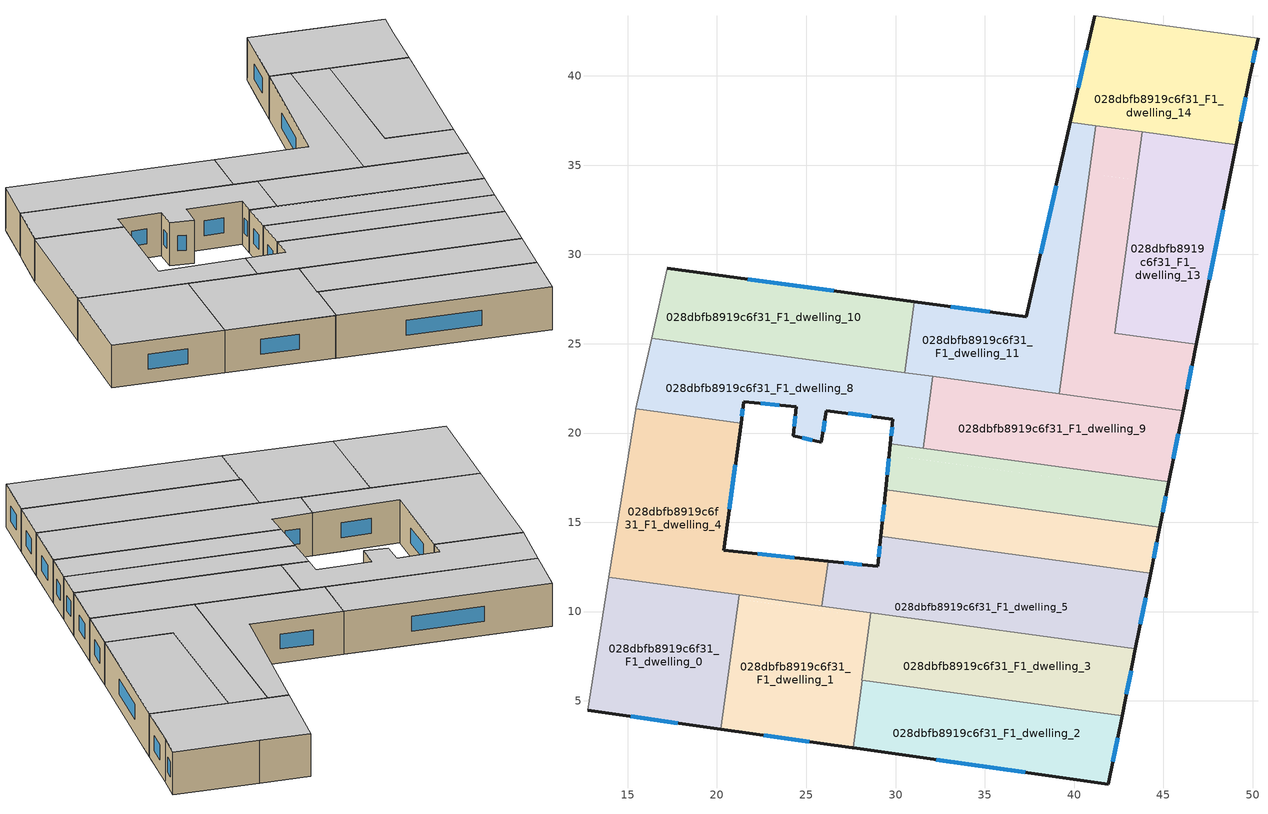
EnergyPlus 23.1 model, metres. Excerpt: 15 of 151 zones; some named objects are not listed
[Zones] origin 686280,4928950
028dbfb8919c6f31_F1_dwelling_0
 floor to 028dbfb8919c6f31_F0_dwelling_0 (EU_floor_Construction): 21.21,10.69 20.22,3.41 12.75,4.47 13.9,11.69 z3
 floor to 028dbfb8919c6f31_F0_dwelling_4 (EU_floor_Construction): 21.25,10.93 21.22,10.69 13.9,11.69 13.94,11.93 z3
 wall outside (EU_wall_Construction): 12.75,4.47 20.22,3.41 z3:6
 wall to 028dbfb8919c6f31_F1_dwelling_1 (EU_wall_Construction): 20.22,3.41 21.25,10.93 z3:6
 wall adiabatic (EU_wall_Construction): 13.94,11.93 12.75,4.47 z3:6
 wall to 028dbfb8919c6f31_F1_dwelling_4 (EU_wall_Construction): 21.25,10.93 13.94,11.93 z3:6
 window (EU_Window_Construction): 15.18,4.13 17.79,3.76 z3.98:5.02
 ceiling to 028dbfb8919c6f31_F2_dwelling_0 (EU_floor_Construction): 20.22,3.41 21.25,10.93 13.94,11.93 12.75,4.47 z6
028dbfb8919c6f31_F1_dwelling_1
 floor to 028dbfb8919c6f31_F0_dwelling_1 (EU_floor_Construction): 28.57,9.69 27.57,2.37 20.22,3.41 21.22,10.69 z3
 floor to 028dbfb8919c6f31_F0_dwelling_2 (EU_floor_Construction): 28.12,6.03 27.62,2.36 27.57,2.37 28.07,6.04 z3
 floor to 028dbfb8919c6f31_F0_dwelling_4 (EU_floor_Construction): 22.15,10.81 22.12,10.57 21.22,10.69 21.25,10.93 z3
 floor to 028dbfb8919c6f31_F0_dwelling_3 (EU_floor_Construction): 28.38,8.28 28.1,6.16 28.14,6.15 28.12,6.03 28.07,6.04 z3
 floor to 028dbfb8919c6f31_F0_dwelling_5 (EU_floor_Construction): 28.61,9.93 28.57,9.69 22.12,10.57 22.15,10.81 z3
 wall outside (EU_wall_Construction): 20.22,3.41 27.57,2.37 27.62,2.36 z3:6
 wall to 028dbfb8919c6f31_F1_dwelling_3 (EU_wall_Construction): 28.14,6.15 28.1,6.16 28.61,9.93 z3:6
 wall to 028dbfb8919c6f31_F1_dwelling_2 (EU_wall_Construction): 27.62,2.36 28.14,6.15 z3:6
 wall to 028dbfb8919c6f31_F1_dwelling_5 (EU_wall_Construction): 28.61,9.93 25.88,10.3 z3:6
 wall to 028dbfb8919c6f31_F1_dwelling_4 (EU_wall_Construction): 25.88,10.3 21.25,10.94 z3:6
 window (EU_Window_Construction): 22.61,3.07 25.18,2.71 z3.98:5.02
 ceiling to 028dbfb8919c6f31_F2_dwelling_1 (EU_floor_Construction): 27.62,2.36 28.14,6.15 28.1,6.16 28.61,9.93 21.25,10.93 20.22,3.41 z6
028dbfb8919c6f31_F1_dwelling_10
 floor to 028dbfb8919c6f31_F0_dwelling_10 (EU_floor_Construction): 28.79,27.66 28.25,23.7 16.34,25.32 17.22,29.23 z3
 floor to 028dbfb8919c6f31_F0_dwelling_11 (EU_floor_Construction): 31.05,27.36 30.51,23.39 28.25,23.7 28.79,27.66 z3
 wall outside (EU_wall_Construction): 31.05,27.36 17.22,29.23 z3:6
 wall to 028dbfb8919c6f31_F1_dwelling_11 (EU_wall_Construction): 30.51,23.39 31.05,27.36 z3:6
 wall adiabatic (EU_wall_Construction): 17.22,29.23 16.34,25.32 z3:6
 wall to 028dbfb8919c6f31_F1_dwelling_8 (EU_wall_Construction): 16.34,25.32 30.51,23.39 z3:6
 window (EU_Window_Construction): 26.55,27.97 21.72,28.62 z3.98:5.02
 ceiling to 028dbfb8919c6f31_F2_dwelling_10 (EU_floor_Construction): 30.51,23.39 31.05,27.36 17.22,29.23 16.34,25.32 z6
028dbfb8919c6f31_F1_dwelling_11
 floor to 028dbfb8919c6f31_F0_dwelling_11 (EU_floor_Construction): 39.84,34.66 38.16,22.34 30.51,23.39 31.05,27.36 37.33,26.5 39.2,34.75 z3
 floor to 028dbfb8919c6f31_F0_dwelling_12 (EU_floor_Construction): 40.86,34.52 39.18,22.21 38.16,22.34 39.84,34.66 z3
 floor to 028dbfb8919c6f31_F0_dwelling_14 (EU_floor_Construction): 41.22,37.21 40.86,34.52 39.2,34.75 39.8,37.41 z3
 wall outside (EU_wall_Construction): 39.8,37.41 37.33,26.5 31.05,27.36 z3:6
 wall to 028dbfb8919c6f31_F1_dwelling_12 (EU_wall_Construction): 39.18,22.21 41.22,37.21 z3:6
 wall to 028dbfb8919c6f31_F1_dwelling_14 (EU_wall_Construction): 41.22,37.21 39.8,37.41 z3:6
 wall to 028dbfb8919c6f31_F1_dwelling_9 (EU_wall_Construction): 32.1,23.17 39.18,22.21 z3:6
 wall to 028dbfb8919c6f31_F1_dwelling_8 (EU_wall_Construction): 30.5,23.39 32.1,23.17 z3:6
 window (EU_Window_Construction): 35.29,26.78 33.09,27.08 / 39,33.86 38.13,30.05 z3.98:5.02
 ceiling to 028dbfb8919c6f31_F2_dwelling_11 (EU_floor_Construction): 39.18,22.21 41.22,37.21 39.8,37.41 37.33,26.5 31.05,27.36 30.51,23.39 z6
028dbfb8919c6f31_F1_dwelling_12
 floor to 028dbfb8919c6f31_F0_dwelling_12 (EU_floor_Construction): 42.49,34.3 41.22,24.99 46.7,24.24 46.1,21.26 39.18,22.21 40.86,34.52 z3
 floor to 028dbfb8919c6f31_F0_dwelling_13 (EU_floor_Construction): 43.44,34.17 42.27,25.58 46.84,24.96 46.7,24.24 41.22,24.99 42.49,34.3 z3
 floor to 028dbfb8919c6f31_F0_dwelling_14 (EU_floor_Construction): 43.81,36.86 43.44,34.17 40.86,34.52 41.22,37.21 z3
 wall outside (EU_wall_Construction): 46.1,21.26 46.84,24.96 z3:6
 wall to 028dbfb8919c6f31_F1_dwelling_13 (EU_wall_Construction): 46.84,24.96 42.27,25.58 43.81,36.86 z3:6
 wall to 028dbfb8919c6f31_F1_dwelling_9 (EU_wall_Construction): 39.18,22.2 46.1,21.26 z3:6
 wall to 028dbfb8919c6f31_F1_dwelling_14 (EU_wall_Construction): 43.81,36.86 41.22,37.21 z3:6
 window (EU_Window_Construction): 46.35,22.46 46.6,23.76 z3.98:5.02
 ceiling to 028dbfb8919c6f31_F2_dwelling_12 (EU_floor_Construction): 46.1,21.26 46.84,24.96 42.27,25.58 43.81,36.86 41.22,37.21 39.18,22.21 z6
028dbfb8919c6f31_F1_dwelling_13
 floor to 028dbfb8919c6f31_F0_dwelling_13 (EU_floor_Construction): 48.54,33.47 46.84,24.96 42.27,25.58 43.44,34.17 z3
 floor to 028dbfb8919c6f31_F0_dwelling_14 (EU_floor_Construction): 49.07,36.14 48.54,33.47 43.44,34.17 43.81,36.86 z3
 wall outside (EU_wall_Construction): 46.84,24.96 49.07,36.14 z3:6
 wall to 028dbfb8919c6f31_F1_dwelling_14 (EU_wall_Construction): 49.07,36.14 43.81,36.86 z3:6
 window (EU_Window_Construction): 47.57,28.6 48.35,32.51 z3.98:5.02
 ceiling to 028dbfb8919c6f31_F2_dwelling_13 (EU_floor_Construction): 46.84,24.96 49.07,36.14 43.81,36.86 42.27,25.58 z6
028dbfb8919c6f31_F1_dwelling_14
 floor to 028dbfb8919c6f31_F0_dwelling_14 (EU_floor_Construction): 49.69,39.22 49.07,36.14 39.8,37.41 40.49,40.47 z3
 floor to 028dbfb8919c6f31_F0_dwelling_15 (EU_floor_Construction): 50.3,42.12 49.86,40.07 49.69,39.22 40.49,40.47 41.15,43.36 z3
 wall outside (EU_wall_Construction): 41.15,43.36 39.8,37.41 / 49.07,36.14 49.86,40.07 50.3,42.12 z3:6
 wall to 028dbfb8919c6f31_F1_dwelling_16 (EU_wall_Construction): 50.3,42.12 44.51,42.91 z3:6
 wall to 028dbfb8919c6f31_F1_dwelling_15 (EU_wall_Construction): 44.51,42.91 41.15,43.36 z3:6
 window (EU_Window_Construction): 40.71,41.43 40.24,39.35 / 50,40.74 50.16,41.45 / 49.33,37.42 49.6,38.79 z3.98:5.02
 ceiling to 028dbfb8919c6f31_F2_dwelling_14 (EU_floor_Construction): 49.07,36.14 49.86,40.07 50.3,42.12 41.15,43.36 39.8,37.41 z6
028dbfb8919c6f31_F1_dwelling_2
 floor to 028dbfb8919c6f31_F0_dwelling_2 (EU_floor_Construction): 42.67,4.05 41.93,0.33 27.62,2.36 28.12,6.03 z3
 floor to 028dbfb8919c6f31_F0_dwelling_3 (EU_floor_Construction): 42.69,4.17 42.67,4.05 28.12,6.03 28.14,6.15 z3
 wall outside (EU_wall_Construction): 27.62,2.36 41.93,0.33 42.69,4.17 z3:6
 wall to 028dbfb8919c6f31_F1_dwelling_3 (EU_wall_Construction): 42.69,4.17 28.14,6.15 z3:6
 window (EU_Window_Construction): 42.18,1.58 42.45,2.92 / 32.28,1.7 37.28,0.99 z3.98:5.02
 ceiling to 028dbfb8919c6f31_F2_dwelling_2 (EU_floor_Construction): 41.93,0.33 42.69,4.17 28.14,6.15 27.62,2.36 z6
028dbfb8919c6f31_F1_dwelling_3
 floor to 028dbfb8919c6f31_F0_dwelling_3 (EU_floor_Construction): 43.39,7.67 42.69,4.17 28.1,6.16 28.58,9.69 z3
 floor to 028dbfb8919c6f31_F0_dwelling_5 (EU_floor_Construction): 43.44,7.91 43.39,7.67 28.58,9.69 28.61,9.93 z3
 wall outside (EU_wall_Construction): 42.69,4.17 43.44,7.91 z3:6
 wall to 028dbfb8919c6f31_F1_dwelling_5 (EU_wall_Construction): 43.44,7.91 28.61,9.93 z3:6
 window (EU_Window_Construction): 42.94,5.38 43.2,6.69 z3.98:5.02
 ceiling to 028dbfb8919c6f31_F2_dwelling_3 (EU_floor_Construction): 42.69,4.17 43.44,7.91 28.61,9.93 28.1,6.16 z6
028dbfb8919c6f31_F1_dwelling_4
 floor to 028dbfb8919c6f31_F0_dwelling_4 (EU_floor_Construction): 21.11,18.82 20.38,13.42 22.48,13.21 22.15,10.81 13.94,11.93 15.17,19.63 z3
 floor to 028dbfb8919c6f31_F0_dwelling_6 (EU_floor_Construction): 26.22,12.82 26.19,12.58 24.1,12.87 24.11,12.96 24.12,13.04 z3
 floor to 028dbfb8919c6f31_F0_dwelling_8 (EU_floor_Construction): 21.35,20.55 21.11,18.82 15.17,19.63 15.44,21.31 15.45,21.35 z3
 floor to 028dbfb8919c6f31_F0_dwelling_5 (EU_floor_Construction): 26.19,12.58 25.88,10.3 22.15,10.81 22.48,13.21 24.12,13.04 24.1,12.87 z3
 wall outside (EU_wall_Construction): 26.22,12.82 20.38,13.42 21.35,20.55 z3:6
 wall to 028dbfb8919c6f31_F1_dwelling_8 (EU_wall_Construction): 21.35,20.55 15.45,21.35 z3:6
 wall to 028dbfb8919c6f31_F1_dwelling_5 (EU_wall_Construction): 25.88,10.3 26.22,12.82 z3:6
 wall adiabatic (EU_wall_Construction): 15.45,21.35 15.44,21.31 13.94,11.93 z3:6
 window (EU_Window_Construction): 20.69,15.74 21.03,18.23 / 24.32,13.02 22.28,13.23 z3.98:5.02
 ceiling to 028dbfb8919c6f31_F2_dwelling_4 (EU_floor_Construction): 25.88,10.3 26.22,12.82 20.38,13.42 21.35,20.55 15.45,21.35 15.44,21.31 13.94,11.93 z6
028dbfb8919c6f31_F1_dwelling_5
 floor to 028dbfb8919c6f31_F0_dwelling_5 (EU_floor_Construction): 43.89,10.16 43.44,7.91 25.88,10.3 26.19,12.58 z3
 floor to 028dbfb8919c6f31_F0_dwelling_6 (EU_floor_Construction): 44.29,12.14 43.91,10.26 43.91,10.24 43.89,10.16 26.19,12.58 26.22,12.82 29,12.53 29.17,14.2 z3
 wall outside (EU_wall_Construction): 43.44,7.91 44.29,12.14 / 29.17,14.21 29,12.53 26.22,12.82 z3:6
 wall to 028dbfb8919c6f31_F1_dwelling_6 (EU_wall_Construction): 44.29,12.14 29.17,14.21 z3:6
 window (EU_Window_Construction): 43.71,9.28 44.01,10.76 / 28.1,12.63 27.13,12.73 / 29.12,13.66 29.06,13.08 z3.98:5.02
 ceiling to 028dbfb8919c6f31_F2_dwelling_5 (EU_floor_Construction): 43.44,7.91 44.29,12.14 29.17,14.21 29,12.53 26.22,12.82 25.88,10.3 z6
028dbfb8919c6f31_F1_dwelling_6
 floor to 028dbfb8919c6f31_F0_dwelling_6 (EU_floor_Construction): 44.53,13.36 44.29,12.14 29.17,14.2 29.3,15.44 z3
 floor to 028dbfb8919c6f31_F0_dwelling_7 (EU_floor_Construction): 44.8,14.73 44.53,13.36 29.3,15.44 29.45,16.83 z3
 wall outside (EU_wall_Construction): 44.29,12.14 44.8,14.73 / 29.45,16.83 29.17,14.21 z3:6
 wall to 028dbfb8919c6f31_F1_dwelling_7 (EU_wall_Construction): 44.8,14.73 29.45,16.83 z3:6
 window (EU_Window_Construction): 44.45,12.98 44.63,13.89 / 29.36,15.98 29.26,15.06 z3.98:5.02
 ceiling to 028dbfb8919c6f31_F2_dwelling_6 (EU_floor_Construction): 44.29,12.14 44.8,14.73 29.45,16.83 29.17,14.21 z6
028dbfb8919c6f31_F1_dwelling_7
 floor to 028dbfb8919c6f31_F0_dwelling_7 (EU_floor_Construction): 45.18,16.64 44.8,14.73 29.45,16.83 29.65,18.76 z3
 floor to 028dbfb8919c6f31_F0_dwelling_8 (EU_floor_Construction): 31.46,19.17 31.38,18.53 29.65,18.76 29.71,19.4 z3
 floor to 028dbfb8919c6f31_F0_dwelling_9 (EU_floor_Construction): 45.31,17.28 45.18,16.64 31.38,18.53 31.46,19.17 z3
 wall outside (EU_wall_Construction): 44.8,14.73 45.31,17.28 / 29.71,19.4 29.45,16.83 z3:6
 wall to 028dbfb8919c6f31_F1_dwelling_9 (EU_wall_Construction): 45.31,17.28 31.55,19.15 z3:6
 wall to 028dbfb8919c6f31_F1_dwelling_8 (EU_wall_Construction): 31.55,19.15 29.71,19.4 z3:6
 window (EU_Window_Construction): 44.97,15.56 45.14,16.45 / 29.63,18.57 29.53,17.67 z3.98:5.02
 ceiling to 028dbfb8919c6f31_F2_dwelling_7 (EU_floor_Construction): 44.8,14.73 45.31,17.28 29.71,19.4 29.45,16.83 z6
028dbfb8919c6f31_F1_dwelling_8
 floor to 028dbfb8919c6f31_F0_dwelling_8 (EU_floor_Construction): 31.93,22.58 31.46,19.17 29.71,19.4 29.86,20.78 26.13,21.25 25.85,19.48 24.28,19.84 24.45,21.47 21.51,21.74 21.35,20.55 15.45,21.35 16.21,24.73 z3
 floor to 028dbfb8919c6f31_F0_dwelling_10 (EU_floor_Construction): 28.25,23.7 28.16,23.1 16.21,24.73 16.34,25.32 z3
 floor to 028dbfb8919c6f31_F0_dwelling_9 (EU_floor_Construction): 32.02,22.57 31.55,19.15 31.46,19.17 31.93,22.58 z3
 floor to 028dbfb8919c6f31_F0_dwelling_11 (EU_floor_Construction): 32.1,23.17 32.02,22.57 28.16,23.1 28.25,23.7 z3
 wall outside (EU_wall_Construction): 21.35,20.55 21.51,21.74 24.45,21.47 24.28,19.84 25.85,19.48 26.13,21.25 29.86,20.78 29.71,19.4 z3:6
 wall adiabatic (EU_wall_Construction): 16.34,25.32 15.45,21.35 z3:6
 wall to 028dbfb8919c6f31_F1_dwelling_9 (EU_wall_Construction): 31.55,19.15 32.1,23.17 z3:6
 window (EU_Window_Construction): 29.81,20.34 29.76,19.85 / 27.34,21.1 28.65,20.94 / 25.94,20.06 26.04,20.68 / 24.79,19.73 25.34,19.6 / 24.39,20.94 24.34,20.37 / 22.47,21.66 23.49,21.56 / 21.4,20.94 21.46,21.35 z3.98:5.02
 ceiling to 028dbfb8919c6f31_F2_dwelling_8 (EU_floor_Construction): 31.55,19.15 32.1,23.17 16.34,25.32 15.45,21.35 21.35,20.55 21.51,21.74 24.45,21.47 24.28,19.84 25.85,19.48 26.13,21.25 29.86,20.78 29.71,19.4 z6
028dbfb8919c6f31_F1_dwelling_9
 floor adiabatic (EU_floor_Construction): 46.1,21.26 45.31,17.28 31.55,19.15 32.1,23.17 z3
 wall outside (EU_wall_Construction): 45.31,17.28 46.1,21.26 z3:6
 window (EU_Window_Construction): 45.57,18.57 45.85,19.96 z3.98:5.02
 ceiling to 028dbfb8919c6f31_F2_dwelling_9 (EU_floor_Construction): 45.31,17.28 46.1,21.26 32.1,23.17 31.55,19.15 z6
[Building]
EU S2 Campaign: North Axis=0; Terrain=City; Solar Distribution=FullExterior
[Site:Location]
Bologna: Latitude=44.5; Longitude=11.25; Time Zone=1; Elevation=37
[SizingPeriod:WeatherFileDays]
AnnualSizingPeriod: Begin Month=1; Begin Day of Month=1; End Month=12; End Day of Month=31; Day of Week for Start Day=Monday; Use Weather File Daylight Saving Period=No; Use Weather File Rain and Snow Indicators=No
[MATERIAL]
EU_InternalMass_Material: Roughness=MediumRough; Thickness=0.1; Conductivity=1; Density=1800; Specific Heat=900; Thermal Absorptance=0.9; Solar Absorptance=0.7; Visible Absorptance=0.7
[MATERIAL:NOMASS] Roughness=MediumRough; Thermal Absorptance=0.9; Solar Absorptance=0.7; Visible Absorptance=0.7
Name | Thermal Resistance
EU_wall_NoMass | 0.905828
EU_floor_NoMass | 0.67114
[WINDOWMATERIAL:SIMPLEGLAZINGSYSTEM]
EU_Window_SimpleGlazing: UFactor=4.52486; Solar Heat Gain Coefficient=0.85; Visible Transmittance=0.85
[CONSTRUCTION]
EU_wall_Construction: EU_wall_NoMass
EU_floor_Construction: EU_floor_NoMass
EU_Window_Construction: EU_Window_SimpleGlazing
EU_InternalMass_Construction: EU_InternalMass_Material
[ZONE] Type=1; Multiplier=1; Ceiling Height=autocalculate; Floor Area=autocalculate; Part of Total Floor Area=Yes
Name | Volume
028dbfb8919c6f31_F1_dwelling_0 | 169.523
028dbfb8919c6f31_F1_dwelling_1 | 170.09
028dbfb8919c6f31_F1_dwelling_10 | 169.51
028dbfb8919c6f31_F1_dwelling_11; 028dbfb8919c6f31_F1_dwelling_12 | 169.49
028dbfb8919c6f31_F1_dwelling_13 | 169.494
028dbfb8919c6f31_F1_dwelling_14 | 169.491
028dbfb8919c6f31_F1_dwelling_2 | 168.86
028dbfb8919c6f31_F1_dwelling_3 | 169.516
028dbfb8919c6f31_F1_dwelling_4 | 216.656
028dbfb8919c6f31_F1_dwelling_5 | 216.641
028dbfb8919c6f31_F1_dwelling_6 | 121.677
028dbfb8919c6f31_F1_dwelling_7 | 121.214
028dbfb8919c6f31_F1_dwelling_8 | 170.391
028dbfb8919c6f31_F1_dwelling_9 | 170.394
[INTERNALMASS] Construction=EU_InternalMass_Construction
Name | Zone or ZoneList | Surface Area
028dbfb8919c6f31_F1_dwelling_0_EU_InternalMass | 028dbfb8919c6f31_F1_dwelling_0 | 56.5049
028dbfb8919c6f31_F1_dwelling_1_EU_InternalMass | 028dbfb8919c6f31_F1_dwelling_1 | 56.7096
028dbfb8919c6f31_F1_dwelling_2_EU_InternalMass | 028dbfb8919c6f31_F1_dwelling_2 | 56.2862
028dbfb8919c6f31_F1_dwelling_3_EU_InternalMass | 028dbfb8919c6f31_F1_dwelling_3 | 56.5044
028dbfb8919c6f31_F1_dwelling_4_EU_InternalMass | 028dbfb8919c6f31_F1_dwelling_4 | 72.2143
028dbfb8919c6f31_F1_dwelling_5_EU_InternalMass | 028dbfb8919c6f31_F1_dwelling_5 | 72.2151
028dbfb8919c6f31_F1_dwelling_6_EU_InternalMass | 028dbfb8919c6f31_F1_dwelling_6 | 40.559
028dbfb8919c6f31_F1_dwelling_7_EU_InternalMass | 028dbfb8919c6f31_F1_dwelling_7 | 40.4045
028dbfb8919c6f31_F1_dwelling_8_EU_InternalMass | 028dbfb8919c6f31_F1_dwelling_8 | 56.7967
028dbfb8919c6f31_F1_dwelling_9_EU_InternalMass | 028dbfb8919c6f31_F1_dwelling_9 | 56.7975
028dbfb8919c6f31_F1_dwelling_10_EU_InternalMass | 028dbfb8919c6f31_F1_dwelling_10 | 56.503
028dbfb8919c6f31_F1_dwelling_11_EU_InternalMass | 028dbfb8919c6f31_F1_dwelling_11 | 56.4999
028dbfb8919c6f31_F1_dwelling_12_EU_InternalMass | 028dbfb8919c6f31_F1_dwelling_12 | 56.4975
028dbfb8919c6f31_F1_dwelling_13_EU_InternalMass | 028dbfb8919c6f31_F1_dwelling_13 | 56.4968
028dbfb8919c6f31_F1_dwelling_14_EU_InternalMass | 028dbfb8919c6f31_F1_dwelling_14 | 56.4973
[OTHEREQUIPMENT] Fuel Type=Electricity; Design Level Calculation Method=Watts/Area; Power per Zone Floor Area=1; Fraction Latent=0; Fraction Radiant=0; Fraction Lost=0; Carbon Dioxide Generation Rate=0; EndUse Subcategory=EU_Step8_InternalGains
Name | Zone or ZoneList or Space or SpaceList | Schedule
EU_Step8_InternalGain_028dbfb8919c6f31_F1_dwelling_0_f000 | 028dbfb8919c6f31_F1_dwelling_0 | EU_Step8_GainSchedule_028dbfb8919c6f31_F1_dwelling_0_f000
EU_Step8_InternalGain_028dbfb8919c6f31_F1_dwelling_1_f000 | 028dbfb8919c6f31_F1_dwelling_1 | EU_Step8_GainSchedule_028dbfb8919c6f31_F1_dwelling_1_f000
EU_Step8_InternalGain_028dbfb8919c6f31_F1_dwelling_2_f000 | 028dbfb8919c6f31_F1_dwelling_2 | EU_Step8_GainSchedule_028dbfb8919c6f31_F1_dwelling_2_f000
EU_Step8_InternalGain_028dbfb8919c6f31_F1_dwelling_3_f000 | 028dbfb8919c6f31_F1_dwelling_3 | EU_Step8_GainSchedule_028dbfb8919c6f31_F1_dwelling_3_f000
EU_Step8_InternalGain_028dbfb8919c6f31_F1_dwelling_4_f000 | 028dbfb8919c6f31_F1_dwelling_4 | EU_Step8_GainSchedule_028dbfb8919c6f31_F1_dwelling_4_f000
EU_Step8_InternalGain_028dbfb8919c6f31_F1_dwelling_5_f000 | 028dbfb8919c6f31_F1_dwelling_5 | EU_Step8_GainSchedule_028dbfb8919c6f31_F1_dwelling_5_f000
EU_Step8_InternalGain_028dbfb8919c6f31_F1_dwelling_6_f000 | 028dbfb8919c6f31_F1_dwelling_6 | EU_Step8_GainSchedule_028dbfb8919c6f31_F1_dwelling_6_f000
EU_Step8_InternalGain_028dbfb8919c6f31_F1_dwelling_7_f000 | 028dbfb8919c6f31_F1_dwelling_7 | EU_Step8_GainSchedule_028dbfb8919c6f31_F1_dwelling_7_f000
EU_Step8_InternalGain_028dbfb8919c6f31_F1_dwelling_8_f000 | 028dbfb8919c6f31_F1_dwelling_8 | EU_Step8_GainSchedule_028dbfb8919c6f31_F1_dwelling_8_f000
EU_Step8_InternalGain_028dbfb8919c6f31_F1_dwelling_9_f000 | 028dbfb8919c6f31_F1_dwelling_9 | EU_Step8_GainSchedule_028dbfb8919c6f31_F1_dwelling_9_f000
EU_Step8_InternalGain_028dbfb8919c6f31_F1_dwelling_10_f000 | 028dbfb8919c6f31_F1_dwelling_10 | EU_Step8_GainSchedule_028dbfb8919c6f31_F1_dwelling_10_f000
EU_Step8_InternalGain_028dbfb8919c6f31_F1_dwelling_11_f000 | 028dbfb8919c6f31_F1_dwelling_11 | EU_Step8_GainSchedule_028dbfb8919c6f31_F1_dwelling_11_f000
EU_Step8_InternalGain_028dbfb8919c6f31_F1_dwelling_12_f000 | 028dbfb8919c6f31_F1_dwelling_12 | EU_Step8_GainSchedule_028dbfb8919c6f31_F1_dwelling_12_f000
EU_Step8_InternalGain_028dbfb8919c6f31_F1_dwelling_13_f000 | 028dbfb8919c6f31_F1_dwelling_13 | EU_Step8_GainSchedule_028dbfb8919c6f31_F1_dwelling_13_f000
EU_Step8_InternalGain_028dbfb8919c6f31_F1_dwelling_14_f000 | 028dbfb8919c6f31_F1_dwelling_14 | EU_Step8_GainSchedule_028dbfb8919c6f31_F1_dwelling_14_f000
[ZONEVENTILATION:DESIGNFLOWRATE] Schedule=EU_AlwaysOn; Design Flow Rate Calculation Method=AirChanges/Hour; Air Changes per Hour=0.73129; Ventilation Type=Natural; Fan Pressure Rise=0; Fan Total Efficiency=1; Constant Term Coefficient=1; Temperature Term Coefficient=0; Velocity Term Coefficient=0; Velocity Squared Term Coefficient=0; Minimum Indoor Temperature=-100; Maximum Indoor Temperature=100; Delta Temperature=-100; Minimum Outdoor Temperature=-100; Maximum Outdoor Temperature=100; Maximum Wind Speed=40
Name | Zone or ZoneList or Space or SpaceList
EU_ConstantAir_028dbfb8919c6f31_F1_dwelling_0 | 028dbfb8919c6f31_F1_dwelling_0
EU_ConstantAir_028dbfb8919c6f31_F1_dwelling_1 | 028dbfb8919c6f31_F1_dwelling_1
EU_ConstantAir_028dbfb8919c6f31_F1_dwelling_2 | 028dbfb8919c6f31_F1_dwelling_2
EU_ConstantAir_028dbfb8919c6f31_F1_dwelling_3 | 028dbfb8919c6f31_F1_dwelling_3
EU_ConstantAir_028dbfb8919c6f31_F1_dwelling_4 | 028dbfb8919c6f31_F1_dwelling_4
EU_ConstantAir_028dbfb8919c6f31_F1_dwelling_5 | 028dbfb8919c6f31_F1_dwelling_5
EU_ConstantAir_028dbfb8919c6f31_F1_dwelling_6 | 028dbfb8919c6f31_F1_dwelling_6
EU_ConstantAir_028dbfb8919c6f31_F1_dwelling_7 | 028dbfb8919c6f31_F1_dwelling_7
EU_ConstantAir_028dbfb8919c6f31_F1_dwelling_8 | 028dbfb8919c6f31_F1_dwelling_8
EU_ConstantAir_028dbfb8919c6f31_F1_dwelling_9 | 028dbfb8919c6f31_F1_dwelling_9
EU_ConstantAir_028dbfb8919c6f31_F1_dwelling_10 | 028dbfb8919c6f31_F1_dwelling_10
EU_ConstantAir_028dbfb8919c6f31_F1_dwelling_11 | 028dbfb8919c6f31_F1_dwelling_11
EU_ConstantAir_028dbfb8919c6f31_F1_dwelling_12 | 028dbfb8919c6f31_F1_dwelling_12
EU_ConstantAir_028dbfb8919c6f31_F1_dwelling_13 | 028dbfb8919c6f31_F1_dwelling_13
EU_ConstantAir_028dbfb8919c6f31_F1_dwelling_14 | 028dbfb8919c6f31_F1_dwelling_14
[HVACTEMPLATE:ZONE:IDEALLOADSAIRSYSTEM] System Availability Schedule=EU_AlwaysOn; Maximum Heating Supply Air Temperature=50; Minimum Cooling Supply Air Temperature=13; Maximum Heating Supply Air Humidity Ratio=0.0156; Minimum Cooling Supply Air Humidity Ratio=0.0077; Heating Limit=NoLimit; Cooling Limit=NoLimit; Heating Availability Schedule=EU_AlwaysOn; Cooling Availability Schedule=EU_CoolingOff; Dehumidification Control Type=ConstantSensibleHeatRatio; Cooling Sensible Heat Ratio=0.7; Dehumidification Setpoint=60; Humidification Control Type=None; Humidification Setpoint=30; Outdoor Air Method=None; Outdoor Air Flow Rate per Person=0.00944; Outdoor Air Flow Rate per Zone Floor Area=0; Outdoor Air Flow Rate per Zone=0; Demand Controlled Ventilation Type=None; Outdoor Air Economizer Type=NoEconomizer; Heat Recovery Type=None; Sensible Heat Recovery Effectiveness=0.7; Latent Heat Recovery Effectiveness=0.65
Name | Template Thermostat
028dbfb8919c6f31_F1_dwelling_0 | EU_HeatOnly_028dbfb8919c6f31_F1_dwelling_0
028dbfb8919c6f31_F1_dwelling_1 | EU_HeatOnly_028dbfb8919c6f31_F1_dwelling_1
028dbfb8919c6f31_F1_dwelling_2 | EU_HeatOnly_028dbfb8919c6f31_F1_dwelling_2
028dbfb8919c6f31_F1_dwelling_3 | EU_HeatOnly_028dbfb8919c6f31_F1_dwelling_3
028dbfb8919c6f31_F1_dwelling_4 | EU_HeatOnly_028dbfb8919c6f31_F1_dwelling_4
028dbfb8919c6f31_F1_dwelling_5 | EU_HeatOnly_028dbfb8919c6f31_F1_dwelling_5
028dbfb8919c6f31_F1_dwelling_6 | EU_HeatOnly_028dbfb8919c6f31_F1_dwelling_6
028dbfb8919c6f31_F1_dwelling_7 | EU_HeatOnly_028dbfb8919c6f31_F1_dwelling_7
028dbfb8919c6f31_F1_dwelling_8 | EU_HeatOnly_028dbfb8919c6f31_F1_dwelling_8
028dbfb8919c6f31_F1_dwelling_9 | EU_HeatOnly_028dbfb8919c6f31_F1_dwelling_9
028dbfb8919c6f31_F1_dwelling_10 | EU_HeatOnly_028dbfb8919c6f31_F1_dwelling_10
028dbfb8919c6f31_F1_dwelling_11 | EU_HeatOnly_028dbfb8919c6f31_F1_dwelling_11
028dbfb8919c6f31_F1_dwelling_12 | EU_HeatOnly_028dbfb8919c6f31_F1_dwelling_12
028dbfb8919c6f31_F1_dwelling_13 | EU_HeatOnly_028dbfb8919c6f31_F1_dwelling_13
028dbfb8919c6f31_F1_dwelling_14 | EU_HeatOnly_028dbfb8919c6f31_F1_dwelling_14
[SIZING:ZONE] Zone Cooling Design Supply Air Temperature Input Method=SupplyAirTemperature; Zone Cooling Design Supply Air Temperature=13; Zone Heating Design Supply Air Temperature Input Method=SupplyAirTemperature; Zone Heating Design Supply Air Temperature=50; Zone Cooling Design Supply Air Humidity Ratio=0.008; Zone Heating Design Supply Air Humidity Ratio=0.008; Cooling Design Air Flow Method=DesignDay; Cooling Design Air Flow Rate=0; Cooling Minimum Air Flow per Zone Floor Area=0.000762; Cooling Minimum Air Flow=0; Cooling Minimum Air Flow Fraction=0.2; Heating Design Air Flow Method=DesignDay; Heating Design Air Flow Rate=0; Heating Maximum Air Flow per Zone Floor Area=0.002032; Heating Maximum Air Flow=0.141576; Heating Maximum Air Flow Fraction=0.3; Account for Dedicated Outdoor Air System=No; Dedicated Outdoor Air System Control Strategy=NeutralSupplyAir; Dedicated Outdoor Air Low Setpoint Temperature for Design=autosize; Dedicated Outdoor Air High Setpoint Temperature for Design=autosize; Zone Load Sizing Method=Sensible Load Only No Latent Load; Zone Latent Cooling Design Supply Air Humidity Ratio Input Method=HumidityRatioDifference; Zone Cooling Design Supply Air Humidity Ratio Difference=0.005; Zone Latent Heating Design Supply Air Humidity Ratio Input Method=HumidityRatioDifference; Zone Humidification Design Supply Air Humidity Ratio Difference=0.005
028dbfb8919c6f31_F1_dwelling_0; 028dbfb8919c6f31_F1_dwelling_1; 028dbfb8919c6f31_F1_dwelling_2; 028dbfb8919c6f31_F1_dwelling_3; 028dbfb8919c6f31_F1_dwelling_4; 028dbfb8919c6f31_F1_dwelling_5; 028dbfb8919c6f31_F1_dwelling_6; 028dbfb8919c6f31_F1_dwelling_7; 028dbfb8919c6f31_F1_dwelling_8; 028dbfb8919c6f31_F1_dwelling_9; 028dbfb8919c6f31_F1_dwelling_10; 028dbfb8919c6f31_F1_dwelling_11; 028dbfb8919c6f31_F1_dwelling_12; 028dbfb8919c6f31_F1_dwelling_13; 028dbfb8919c6f31_F1_dwelling_14
[SCHEDULE:CONSTANT]
Name | Hourly Value
EU_AlwaysOn | 1
EU_CoolingOff | 0
[SCHEDULE:FILE] Column Number=1; Rows to Skip at Top=0; Number of Hours of Data=8760; Column Separator=Comma; Interpolate to Timestep=No; Minutes per Item=60; Adjust Schedule for Daylight Savings=Yes
Name | File
EU_Step8_GainSchedule_028dbfb8919c6f31_F1_dwelling_0_f000 | ../../schedules/028dbfb8919c6f31/028dbfb8919c6f31_F1_dwelling_0_f000_gain.csv
EU_Step8_GainSchedule_028dbfb8919c6f31_F1_dwelling_1_f000 | ../../schedules/028dbfb8919c6f31/028dbfb8919c6f31_F1_dwelling_1_f000_gain.csv
EU_Step8_GainSchedule_028dbfb8919c6f31_F1_dwelling_2_f000 | ../../schedules/028dbfb8919c6f31/028dbfb8919c6f31_F1_dwelling_2_f000_gain.csv
EU_Step8_GainSchedule_028dbfb8919c6f31_F1_dwelling_3_f000 | ../../schedules/028dbfb8919c6f31/028dbfb8919c6f31_F1_dwelling_3_f000_gain.csv
EU_Step8_GainSchedule_028dbfb8919c6f31_F1_dwelling_4_f000 | ../../schedules/028dbfb8919c6f31/028dbfb8919c6f31_F1_dwelling_4_f000_gain.csv
EU_Step8_GainSchedule_028dbfb8919c6f31_F1_dwelling_5_f000 | ../../schedules/028dbfb8919c6f31/028dbfb8919c6f31_F1_dwelling_5_f000_gain.csv
EU_Step8_GainSchedule_028dbfb8919c6f31_F1_dwelling_6_f000 | ../../schedules/028dbfb8919c6f31/028dbfb8919c6f31_F1_dwelling_6_f000_gain.csv
EU_Step8_GainSchedule_028dbfb8919c6f31_F1_dwelling_7_f000 | ../../schedules/028dbfb8919c6f31/028dbfb8919c6f31_F1_dwelling_7_f000_gain.csv
EU_Step8_GainSchedule_028dbfb8919c6f31_F1_dwelling_8_f000 | ../../schedules/028dbfb8919c6f31/028dbfb8919c6f31_F1_dwelling_8_f000_gain.csv
EU_Step8_GainSchedule_028dbfb8919c6f31_F1_dwelling_9_f000 | ../../schedules/028dbfb8919c6f31/028dbfb8919c6f31_F1_dwelling_9_f000_gain.csv
EU_Step8_GainSchedule_028dbfb8919c6f31_F1_dwelling_10_f000 | ../../schedules/028dbfb8919c6f31/028dbfb8919c6f31_F1_dwelling_10_f000_gain.csv
EU_Step8_GainSchedule_028dbfb8919c6f31_F1_dwelling_11_f000 | ../../schedules/028dbfb8919c6f31/028dbfb8919c6f31_F1_dwelling_11_f000_gain.csv
EU_Step8_GainSchedule_028dbfb8919c6f31_F1_dwelling_12_f000 | ../../schedules/028dbfb8919c6f31/028dbfb8919c6f31_F1_dwelling_12_f000_gain.csv
EU_Step8_GainSchedule_028dbfb8919c6f31_F1_dwelling_13_f000 | ../../schedules/028dbfb8919c6f31/028dbfb8919c6f31_F1_dwelling_13_f000_gain.csv
EU_Step8_GainSchedule_028dbfb8919c6f31_F1_dwelling_14_f000 | ../../schedules/028dbfb8919c6f31/028dbfb8919c6f31_F1_dwelling_14_f000_gain.csv
